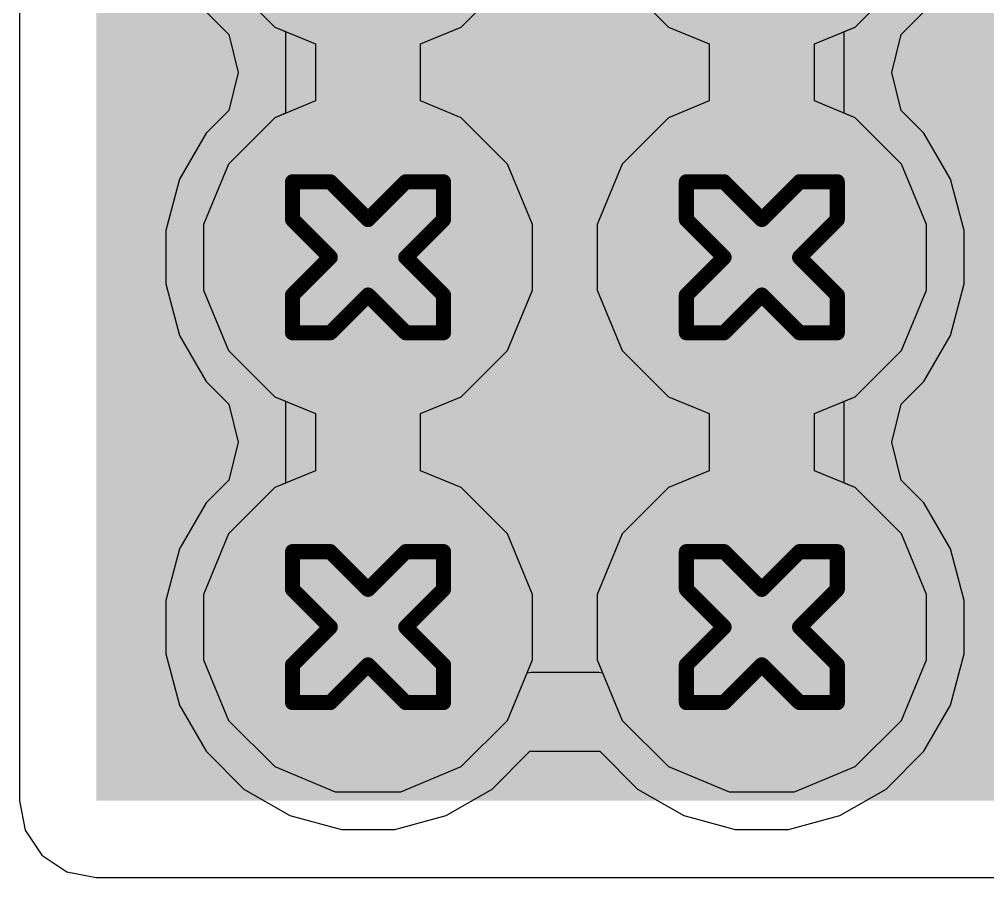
# Model space of a CAD drawing. Header units: inches. Extents: x 0 to 5379, y 0 to 5429.
# Drawn here: x 257.627 to 260.886, y 45.41 to 48.299 of the extents above; entities that cross this region are included whole.
import ezdxf

# ---------------------------------------------------------------- set-up
doc = ezdxf.new("R2010")
doc.units = ezdxf.units.IN
for name, color, linetype in [('Bottom Layer', 5, 'Continuous'), ('Bottom Solder', 6, 'Continuous'), ('Drill Drawing', 1, 'Continuous'), ('GND01', 16, 'Continuous'), ('GND02', 76, 'Continuous'), ('PWR', 156, 'Continuous'), ('SIG 01', 90, 'Continuous'), ('Top Layer', 1, 'Continuous'), ('Top Solder', 216, 'Continuous'), ('Via Holes', 16, 'Continuous')]:
    doc.layers.add(name, color=color, linetype=linetype)

msp = doc.modelspace()

# ---------------------------------------------------------------- hatches: boundary and pattern name
at = {"layer": 'Bottom Layer'}
h = msp.add_hatch(color=5, dxfattribs=at)
edge = h.paths.add_edge_path()
edge.add_arc((258.8006, 47.498), 0.3, 0, 360)
h = msp.add_hatch(color=5, dxfattribs=at)
edge = h.paths.add_edge_path()
edge.add_arc((260.126, 47.498), 0.3, 0, 360)
h = msp.add_hatch(color=5, dxfattribs=at)
edge = h.paths.add_edge_path()
edge.add_arc((258.8006, 46.2534), 0.3, 0, 360)
h = msp.add_hatch(color=5, dxfattribs=at)
edge = h.paths.add_edge_path()
edge.add_arc((260.126, 46.2534), 0.3, 0, 360)
at = {"layer": 'Bottom Solder'}
h = msp.add_hatch(color=6, dxfattribs=at)
edge = h.paths.add_edge_path()
edge.add_arc((258.8006, 47.498), 0.4016, 0, 360)
h = msp.add_hatch(color=6, dxfattribs=at)
edge = h.paths.add_edge_path()
edge.add_arc((260.126, 47.498), 0.4016, 0, 360)
h = msp.add_hatch(color=6, dxfattribs=at)
edge = h.paths.add_edge_path()
edge.add_arc((258.8006, 46.2534), 0.4016, 0, 360)
h = msp.add_hatch(color=6, dxfattribs=at)
edge = h.paths.add_edge_path()
edge.add_arc((260.126, 46.2534), 0.4016, 0, 360)
at = {"layer": 'GND01'}
h = msp.add_hatch(color=16, dxfattribs=at)
edge = h.paths.add_edge_path()
edge.add_arc((258.8006, 47.498), 0.3, 0, 360)
h = msp.add_hatch(color=16, dxfattribs=at)
edge = h.paths.add_edge_path()
edge.add_arc((260.126, 47.498), 0.3, 0, 360)
h = msp.add_hatch(color=16, dxfattribs=at)
edge = h.paths.add_edge_path()
edge.add_arc((258.8006, 46.2534), 0.3, 0, 360)
h = msp.add_hatch(color=16, dxfattribs=at)
edge = h.paths.add_edge_path()
edge.add_arc((260.126, 46.2534), 0.3, 0, 360)
at = {"layer": 'GND02'}
h = msp.add_hatch(color=76, dxfattribs=at)
edge = h.paths.add_edge_path()
edge.add_arc((258.8006, 47.498), 0.3, 0, 360)
h = msp.add_hatch(color=76, dxfattribs=at)
edge = h.paths.add_edge_path()
edge.add_arc((260.126, 47.498), 0.3, 0, 360)
h = msp.add_hatch(color=76, dxfattribs=at)
edge = h.paths.add_edge_path()
edge.add_arc((258.8006, 46.2534), 0.3, 0, 360)
h = msp.add_hatch(color=76, dxfattribs=at)
edge = h.paths.add_edge_path()
edge.add_arc((260.126, 46.2534), 0.3, 0, 360)
at = {"layer": 'PWR'}
h = msp.add_hatch(color=156, dxfattribs=at)
edge = h.paths.add_edge_path()
edge.add_arc((258.8006, 47.498), 0.3, 0, 360)
h = msp.add_hatch(color=156, dxfattribs=at)
edge = h.paths.add_edge_path()
edge.add_arc((260.126, 47.498), 0.3, 0, 360)
h = msp.add_hatch(color=156, dxfattribs=at)
edge = h.paths.add_edge_path()
edge.add_arc((258.8006, 46.2534), 0.3, 0, 360)
h = msp.add_hatch(color=156, dxfattribs=at)
edge = h.paths.add_edge_path()
edge.add_arc((260.126, 46.2534), 0.3, 0, 360)
at = {"layer": 'SIG 01'}
h = msp.add_hatch(color=90, dxfattribs=at)
edge = h.paths.add_edge_path()
edge.add_arc((258.8006, 47.498), 0.3, 0, 360)
h = msp.add_hatch(color=90, dxfattribs=at)
edge = h.paths.add_edge_path()
edge.add_arc((260.126, 47.498), 0.3, 0, 360)
h = msp.add_hatch(color=90, dxfattribs=at)
edge = h.paths.add_edge_path()
edge.add_arc((258.8006, 46.2534), 0.3, 0, 360)
h = msp.add_hatch(color=90, dxfattribs=at)
edge = h.paths.add_edge_path()
edge.add_arc((260.126, 46.2534), 0.3, 0, 360)
at = {"layer": 'Top Layer'}
msp.add_hatch(color=1, dxfattribs=at).paths.add_polyline_path([(257.8862, 45.6692), (261.099, 45.6692), (261.099, 53.1456), (257.8862, 53.1456)])
h = msp.add_hatch(color=1, dxfattribs=at)
edge = h.paths.add_edge_path()
edge.add_arc((258.8006, 47.498), 0.3, 0, 360)
h = msp.add_hatch(color=1, dxfattribs=at)
edge = h.paths.add_edge_path()
edge.add_arc((260.126, 47.498), 0.3, 0, 360)
h = msp.add_hatch(color=1, dxfattribs=at)
edge = h.paths.add_edge_path()
edge.add_arc((258.8006, 46.2534), 0.3, 0, 360)
h = msp.add_hatch(color=1, dxfattribs=at)
edge = h.paths.add_edge_path()
edge.add_arc((260.126, 46.2534), 0.3, 0, 360)
at = {"layer": 'Top Solder'}
h = msp.add_hatch(color=216, dxfattribs=at)
edge = h.paths.add_edge_path()
edge.add_arc((258.8006, 47.498), 0.4016, 0, 360)
h = msp.add_hatch(color=216, dxfattribs=at)
edge = h.paths.add_edge_path()
edge.add_arc((260.126, 47.498), 0.4016, 0, 360)
h = msp.add_hatch(color=216, dxfattribs=at)
edge = h.paths.add_edge_path()
edge.add_arc((258.8006, 46.2534), 0.4016, 0, 360)
h = msp.add_hatch(color=216, dxfattribs=at)
edge = h.paths.add_edge_path()
edge.add_arc((260.126, 46.2534), 0.4016, 0, 360)
at = {"layer": 'Via Holes'}
h = msp.add_hatch(color=7, dxfattribs=at)
edge = h.paths.add_edge_path()
edge.add_arc((258.8006, 47.498), 0.15, 0, 360)
h = msp.add_hatch(color=7, dxfattribs=at)
edge = h.paths.add_edge_path()
edge.add_arc((260.126, 47.498), 0.15, 0, 360)
h = msp.add_hatch(color=7, dxfattribs=at)
edge = h.paths.add_edge_path()
edge.add_arc((258.8006, 46.2534), 0.15, 0, 360)
h = msp.add_hatch(color=7, dxfattribs=at)
edge = h.paths.add_edge_path()
edge.add_arc((260.126, 46.2534), 0.15, 0, 360)

# ---------------------------------------------------------------- linework, layer by layer
at = {"layer": 'Bottom Layer'}
for p, q in [((258.3309, 48.4288), (258.4868, 48.2729)), ((259.1144, 48.2729), (259.2703, 48.4288)), ((259.6563, 48.4288), (259.8122, 48.2729)), ((260.4398, 48.2729), (260.5957, 48.4288)), ((258.4868, 48.2729), (258.6236, 48.2163)), ((258.9776, 48.2163), (259.1144, 48.2729)), ((259.8122, 48.2729), (259.949, 48.2163)), ((260.303, 48.2163), (260.4398, 48.2729)), ((258.6236, 48.2163), (258.6236, 48.0243)), ((258.9776, 48.0243), (258.9776, 48.2163)), ((259.949, 48.2163), (259.949, 48.0243)), ((260.303, 48.0243), (260.303, 48.2163)), ((258.6236, 48.0243), (258.4868, 47.9677)), ((259.1144, 47.9677), (258.9776, 48.0243)), ((259.949, 48.0243), (259.8122, 47.9677)), ((260.4398, 47.9677), (260.303, 48.0243)), ((258.4868, 47.9677), (258.3309, 47.8118)), ((259.2703, 47.8118), (259.1144, 47.9677)), ((259.8122, 47.9677), (259.6563, 47.8118)), ((260.5957, 47.8118), (260.4398, 47.9677)), ((258.3309, 47.8118), (258.2466, 47.6082)), ((259.3546, 47.6082), (259.2703, 47.8118)), ((259.6563, 47.8118), (259.572, 47.6082)), ((260.68, 47.6082), (260.5957, 47.8118)), ((258.2466, 47.6082), (258.2466, 47.3878)), ((259.3546, 47.3878), (259.3546, 47.6082)), ((259.572, 47.6082), (259.572, 47.3878)), ((260.68, 47.3878), (260.68, 47.6082)), ((258.2466, 47.3878), (258.3309, 47.1842)), ((259.2703, 47.1842), (259.3546, 47.3878)), ((259.572, 47.3878), (259.6563, 47.1842)), ((260.5957, 47.1842), (260.68, 47.3878)), ((258.3309, 47.1842), (258.4868, 47.0283)), ((259.1144, 47.0283), (259.2703, 47.1842)), ((259.6563, 47.1842), (259.8122, 47.0283)), ((260.4398, 47.0283), (260.5957, 47.1842)), ((258.4868, 47.0283), (258.6236, 46.9717)), ((258.9776, 46.9717), (259.1144, 47.0283)), ((259.8122, 47.0283), (259.949, 46.9717)), ((260.303, 46.9717), (260.4398, 47.0283)), ((258.6236, 46.9717), (258.6236, 46.7797)), ((258.9776, 46.7797), (258.9776, 46.9717)), ((259.949, 46.9717), (259.949, 46.7797)), ((260.303, 46.7797), (260.303, 46.9717)), ((258.6236, 46.7797), (258.4868, 46.7231)), ((259.1144, 46.7231), (258.9776, 46.7797)), ((259.949, 46.7797), (259.8122, 46.7231)), ((260.4398, 46.7231), (260.303, 46.7797)), ((258.4868, 46.7231), (258.3309, 46.5672)), ((259.2703, 46.5672), (259.1144, 46.7231)), ((259.8122, 46.7231), (259.6563, 46.5672)), ((260.5957, 46.5672), (260.4398, 46.7231)), ((258.3309, 46.5672), (258.2466, 46.3636)), ((259.3546, 46.3636), (259.2703, 46.5672)), ((259.6563, 46.5672), (259.572, 46.3636)), ((260.68, 46.3636), (260.5957, 46.5672)), ((258.2466, 46.3636), (258.2466, 46.1432)), ((259.3546, 46.1432), (259.3546, 46.3636)), ((259.572, 46.3636), (259.572, 46.1432)), ((260.68, 46.1432), (260.68, 46.3636)), ((258.2466, 46.1432), (258.3309, 45.9396)), ((259.2703, 45.9396), (259.3546, 46.1432)), ((259.572, 46.1432), (259.6563, 45.9396)), ((260.5957, 45.9396), (260.68, 46.1432)), ((258.3309, 45.9396), (258.4868, 45.7837)), ((259.1144, 45.7837), (259.2703, 45.9396)), ((259.6563, 45.9396), (259.8122, 45.7837)), ((260.4398, 45.7837), (260.5957, 45.9396)), ((258.4868, 45.7837), (258.6904, 45.6994)), ((258.9108, 45.6994), (259.1144, 45.7837)), ((259.8122, 45.7837), (260.0158, 45.6994)), ((260.2362, 45.6994), (260.4398, 45.7837)), ((258.6904, 45.6994), (258.9108, 45.6994)), ((260.0158, 45.6994), (260.2362, 45.6994))]:
    msp.add_line(p, q, dxfattribs=at)
at = {"layer": 'Drill Drawing'}
for points in [[(258.5466, 47.625, 0.0508, 0.0508, 0), (258.5466, 47.752, 0.0508, 0.0508, 0)], [(258.5466, 47.752, 0.0508, 0.0508, 0), (258.6736, 47.752, 0.0508, 0.0508, 0)], [(258.6736, 47.752, 0.0508, 0.0508, 0), (258.8006, 47.625, 0.0508, 0.0508, 0)], [(258.8006, 47.625, 0.0508, 0.0508, 0), (258.9276, 47.752, 0.0508, 0.0508, 0)], [(258.9276, 47.752, 0.0508, 0.0508, 0), (259.0546, 47.752, 0.0508, 0.0508, 0)], [(259.0546, 47.625, 0.0508, 0.0508, 0), (259.0546, 47.752, 0.0508, 0.0508, 0)], [(259.872, 47.625, 0.0508, 0.0508, 0), (259.872, 47.752, 0.0508, 0.0508, 0)], [(259.872, 47.752, 0.0508, 0.0508, 0), (259.999, 47.752, 0.0508, 0.0508, 0)], [(259.999, 47.752, 0.0508, 0.0508, 0), (260.126, 47.625, 0.0508, 0.0508, 0)], [(260.126, 47.625, 0.0508, 0.0508, 0), (260.253, 47.752, 0.0508, 0.0508, 0)], [(260.253, 47.752, 0.0508, 0.0508, 0), (260.38, 47.752, 0.0508, 0.0508, 0)], [(260.38, 47.625, 0.0508, 0.0508, 0), (260.38, 47.752, 0.0508, 0.0508, 0)], [(258.5466, 47.625, 0.0508, 0.0508, 0), (258.6736, 47.498, 0.0508, 0.0508, 0)], [(258.9276, 47.498, 0.0508, 0.0508, 0), (259.0546, 47.625, 0.0508, 0.0508, 0)], [(259.872, 47.625, 0.0508, 0.0508, 0), (259.999, 47.498, 0.0508, 0.0508, 0)], [(260.253, 47.498, 0.0508, 0.0508, 0), (260.38, 47.625, 0.0508, 0.0508, 0)], [(258.5466, 47.371, 0.0508, 0.0508, 0), (258.6736, 47.498, 0.0508, 0.0508, 0)], [(258.9276, 47.498, 0.0508, 0.0508, 0), (259.0546, 47.371, 0.0508, 0.0508, 0)], [(259.872, 47.371, 0.0508, 0.0508, 0), (259.999, 47.498, 0.0508, 0.0508, 0)], [(260.253, 47.498, 0.0508, 0.0508, 0), (260.38, 47.371, 0.0508, 0.0508, 0)], [(258.5466, 47.244, 0.0508, 0.0508, 0), (258.5466, 47.371, 0.0508, 0.0508, 0)], [(258.6736, 47.244, 0.0508, 0.0508, 0), (258.8006, 47.371, 0.0508, 0.0508, 0)], [(258.8006, 47.371, 0.0508, 0.0508, 0), (258.9276, 47.244, 0.0508, 0.0508, 0)], [(259.0546, 47.244, 0.0508, 0.0508, 0), (259.0546, 47.371, 0.0508, 0.0508, 0)], [(259.872, 47.244, 0.0508, 0.0508, 0), (259.872, 47.371, 0.0508, 0.0508, 0)], [(259.999, 47.244, 0.0508, 0.0508, 0), (260.126, 47.371, 0.0508, 0.0508, 0)], [(260.126, 47.371, 0.0508, 0.0508, 0), (260.253, 47.244, 0.0508, 0.0508, 0)], [(260.38, 47.244, 0.0508, 0.0508, 0), (260.38, 47.371, 0.0508, 0.0508, 0)], [(258.5466, 47.244, 0.0508, 0.0508, 0), (258.6736, 47.244, 0.0508, 0.0508, 0)], [(258.9276, 47.244, 0.0508, 0.0508, 0), (259.0546, 47.244, 0.0508, 0.0508, 0)], [(259.872, 47.244, 0.0508, 0.0508, 0), (259.999, 47.244, 0.0508, 0.0508, 0)], [(260.253, 47.244, 0.0508, 0.0508, 0), (260.38, 47.244, 0.0508, 0.0508, 0)], [(258.5466, 46.3804, 0.0508, 0.0508, 0), (258.5466, 46.5074, 0.0508, 0.0508, 0)], [(258.5466, 46.5074, 0.0508, 0.0508, 0), (258.6736, 46.5074, 0.0508, 0.0508, 0)], [(258.6736, 46.5074, 0.0508, 0.0508, 0), (258.8006, 46.3804, 0.0508, 0.0508, 0)], [(258.8006, 46.3804, 0.0508, 0.0508, 0), (258.9276, 46.5074, 0.0508, 0.0508, 0)], [(258.9276, 46.5074, 0.0508, 0.0508, 0), (259.0546, 46.5074, 0.0508, 0.0508, 0)], [(259.0546, 46.3804, 0.0508, 0.0508, 0), (259.0546, 46.5074, 0.0508, 0.0508, 0)], [(259.872, 46.3804, 0.0508, 0.0508, 0), (259.872, 46.5074, 0.0508, 0.0508, 0)], [(259.872, 46.5074, 0.0508, 0.0508, 0), (259.999, 46.5074, 0.0508, 0.0508, 0)], [(259.999, 46.5074, 0.0508, 0.0508, 0), (260.126, 46.3804, 0.0508, 0.0508, 0)], [(260.126, 46.3804, 0.0508, 0.0508, 0), (260.253, 46.5074, 0.0508, 0.0508, 0)], [(260.253, 46.5074, 0.0508, 0.0508, 0), (260.38, 46.5074, 0.0508, 0.0508, 0)], [(260.38, 46.3804, 0.0508, 0.0508, 0), (260.38, 46.5074, 0.0508, 0.0508, 0)], [(258.5466, 46.3804, 0.0508, 0.0508, 0), (258.6736, 46.2534, 0.0508, 0.0508, 0)], [(258.9276, 46.2534, 0.0508, 0.0508, 0), (259.0546, 46.3804, 0.0508, 0.0508, 0)], [(259.872, 46.3804, 0.0508, 0.0508, 0), (259.999, 46.2534, 0.0508, 0.0508, 0)], [(260.253, 46.2534, 0.0508, 0.0508, 0), (260.38, 46.3804, 0.0508, 0.0508, 0)], [(258.5466, 46.1264, 0.0508, 0.0508, 0), (258.6736, 46.2534, 0.0508, 0.0508, 0)], [(258.9276, 46.2534, 0.0508, 0.0508, 0), (259.0546, 46.1264, 0.0508, 0.0508, 0)], [(259.872, 46.1264, 0.0508, 0.0508, 0), (259.999, 46.2534, 0.0508, 0.0508, 0)], [(260.253, 46.2534, 0.0508, 0.0508, 0), (260.38, 46.1264, 0.0508, 0.0508, 0)], [(258.5466, 45.9994, 0.0508, 0.0508, 0), (258.5466, 46.1264, 0.0508, 0.0508, 0)], [(258.6736, 45.9994, 0.0508, 0.0508, 0), (258.8006, 46.1264, 0.0508, 0.0508, 0)], [(258.8006, 46.1264, 0.0508, 0.0508, 0), (258.9276, 45.9994, 0.0508, 0.0508, 0)], [(259.0546, 45.9994, 0.0508, 0.0508, 0), (259.0546, 46.1264, 0.0508, 0.0508, 0)], [(259.872, 45.9994, 0.0508, 0.0508, 0), (259.872, 46.1264, 0.0508, 0.0508, 0)], [(259.999, 45.9994, 0.0508, 0.0508, 0), (260.126, 46.1264, 0.0508, 0.0508, 0)], [(260.126, 46.1264, 0.0508, 0.0508, 0), (260.253, 45.9994, 0.0508, 0.0508, 0)], [(260.38, 45.9994, 0.0508, 0.0508, 0), (260.38, 46.1264, 0.0508, 0.0508, 0)], [(258.5466, 45.9994, 0.0508, 0.0508, 0), (258.6736, 45.9994, 0.0508, 0.0508, 0)], [(258.9276, 45.9994, 0.0508, 0.0508, 0), (259.0546, 45.9994, 0.0508, 0.0508, 0)], [(259.872, 45.9994, 0.0508, 0.0508, 0), (259.999, 45.9994, 0.0508, 0.0508, 0)], [(260.253, 45.9994, 0.0508, 0.0508, 0), (260.38, 45.9994, 0.0508, 0.0508, 0)]]:
    msp.add_lwpolyline(points, format="xyseb", dxfattribs=at)
for points in [[(258.5339, 47.752, 0.0254, 0.0254, 1), (258.5593, 47.752, 0.0254, 0.0254, 1)], [(258.5339, 47.752, 0.0254, 0.0254, 1), (258.5593, 47.752, 0.0254, 0.0254, 1)], [(258.6609, 47.752, 0.0254, 0.0254, 1), (258.6863, 47.752, 0.0254, 0.0254, 1)], [(258.6609, 47.752, 0.0254, 0.0254, 1), (258.6863, 47.752, 0.0254, 0.0254, 1)], [(258.9149, 47.752, 0.0254, 0.0254, 1), (258.9403, 47.752, 0.0254, 0.0254, 1)], [(258.9149, 47.752, 0.0254, 0.0254, 1), (258.9403, 47.752, 0.0254, 0.0254, 1)], [(259.0419, 47.752, 0.0254, 0.0254, 1), (259.0673, 47.752, 0.0254, 0.0254, 1)], [(259.0419, 47.752, 0.0254, 0.0254, 1), (259.0673, 47.752, 0.0254, 0.0254, 1)], [(259.8593, 47.752, 0.0254, 0.0254, 1), (259.8847, 47.752, 0.0254, 0.0254, 1)], [(259.8593, 47.752, 0.0254, 0.0254, 1), (259.8847, 47.752, 0.0254, 0.0254, 1)], [(259.9863, 47.752, 0.0254, 0.0254, 1), (260.0117, 47.752, 0.0254, 0.0254, 1)], [(259.9863, 47.752, 0.0254, 0.0254, 1), (260.0117, 47.752, 0.0254, 0.0254, 1)], [(260.2403, 47.752, 0.0254, 0.0254, 1), (260.2657, 47.752, 0.0254, 0.0254, 1)], [(260.2403, 47.752, 0.0254, 0.0254, 1), (260.2657, 47.752, 0.0254, 0.0254, 1)], [(260.3673, 47.752, 0.0254, 0.0254, 1), (260.3927, 47.752, 0.0254, 0.0254, 1)], [(260.3673, 47.752, 0.0254, 0.0254, 1), (260.3927, 47.752, 0.0254, 0.0254, 1)], [(258.5339, 47.625, 0.0254, 0.0254, 1), (258.5593, 47.625, 0.0254, 0.0254, 1)], [(258.5339, 47.625, 0.0254, 0.0254, 1), (258.5593, 47.625, 0.0254, 0.0254, 1)], [(258.7879, 47.625, 0.0254, 0.0254, 1), (258.8133, 47.625, 0.0254, 0.0254, 1)], [(258.7879, 47.625, 0.0254, 0.0254, 1), (258.8133, 47.625, 0.0254, 0.0254, 1)], [(259.0419, 47.625, 0.0254, 0.0254, 1), (259.0673, 47.625, 0.0254, 0.0254, 1)], [(259.0419, 47.625, 0.0254, 0.0254, 1), (259.0673, 47.625, 0.0254, 0.0254, 1)], [(259.8593, 47.625, 0.0254, 0.0254, 1), (259.8847, 47.625, 0.0254, 0.0254, 1)], [(259.8593, 47.625, 0.0254, 0.0254, 1), (259.8847, 47.625, 0.0254, 0.0254, 1)], [(260.1133, 47.625, 0.0254, 0.0254, 1), (260.1387, 47.625, 0.0254, 0.0254, 1)], [(260.1133, 47.625, 0.0254, 0.0254, 1), (260.1387, 47.625, 0.0254, 0.0254, 1)], [(260.3673, 47.625, 0.0254, 0.0254, 1), (260.3927, 47.625, 0.0254, 0.0254, 1)], [(260.3673, 47.625, 0.0254, 0.0254, 1), (260.3927, 47.625, 0.0254, 0.0254, 1)], [(258.6609, 47.498, 0.0254, 0.0254, 1), (258.6863, 47.498, 0.0254, 0.0254, 1)], [(258.6609, 47.498, 0.0254, 0.0254, 1), (258.6863, 47.498, 0.0254, 0.0254, 1)], [(258.9149, 47.498, 0.0254, 0.0254, 1), (258.9403, 47.498, 0.0254, 0.0254, 1)], [(258.9149, 47.498, 0.0254, 0.0254, 1), (258.9403, 47.498, 0.0254, 0.0254, 1)], [(259.9863, 47.498, 0.0254, 0.0254, 1), (260.0117, 47.498, 0.0254, 0.0254, 1)], [(259.9863, 47.498, 0.0254, 0.0254, 1), (260.0117, 47.498, 0.0254, 0.0254, 1)], [(260.2403, 47.498, 0.0254, 0.0254, 1), (260.2657, 47.498, 0.0254, 0.0254, 1)], [(260.2403, 47.498, 0.0254, 0.0254, 1), (260.2657, 47.498, 0.0254, 0.0254, 1)], [(258.5339, 47.371, 0.0254, 0.0254, 1), (258.5593, 47.371, 0.0254, 0.0254, 1)], [(258.5339, 47.371, 0.0254, 0.0254, 1), (258.5593, 47.371, 0.0254, 0.0254, 1)], [(258.7879, 47.371, 0.0254, 0.0254, 1), (258.8133, 47.371, 0.0254, 0.0254, 1)], [(258.7879, 47.371, 0.0254, 0.0254, 1), (258.8133, 47.371, 0.0254, 0.0254, 1)], [(259.0419, 47.371, 0.0254, 0.0254, 1), (259.0673, 47.371, 0.0254, 0.0254, 1)], [(259.0419, 47.371, 0.0254, 0.0254, 1), (259.0673, 47.371, 0.0254, 0.0254, 1)], [(259.8593, 47.371, 0.0254, 0.0254, 1), (259.8847, 47.371, 0.0254, 0.0254, 1)], [(259.8593, 47.371, 0.0254, 0.0254, 1), (259.8847, 47.371, 0.0254, 0.0254, 1)], [(260.1133, 47.371, 0.0254, 0.0254, 1), (260.1387, 47.371, 0.0254, 0.0254, 1)], [(260.1133, 47.371, 0.0254, 0.0254, 1), (260.1387, 47.371, 0.0254, 0.0254, 1)], [(260.3673, 47.371, 0.0254, 0.0254, 1), (260.3927, 47.371, 0.0254, 0.0254, 1)], [(260.3673, 47.371, 0.0254, 0.0254, 1), (260.3927, 47.371, 0.0254, 0.0254, 1)], [(258.5339, 47.244, 0.0254, 0.0254, 1), (258.5593, 47.244, 0.0254, 0.0254, 1)], [(258.5339, 47.244, 0.0254, 0.0254, 1), (258.5593, 47.244, 0.0254, 0.0254, 1)], [(258.6609, 47.244, 0.0254, 0.0254, 1), (258.6863, 47.244, 0.0254, 0.0254, 1)], [(258.6609, 47.244, 0.0254, 0.0254, 1), (258.6863, 47.244, 0.0254, 0.0254, 1)], [(258.9149, 47.244, 0.0254, 0.0254, 1), (258.9403, 47.244, 0.0254, 0.0254, 1)], [(258.9149, 47.244, 0.0254, 0.0254, 1), (258.9403, 47.244, 0.0254, 0.0254, 1)], [(259.0419, 47.244, 0.0254, 0.0254, 1), (259.0673, 47.244, 0.0254, 0.0254, 1)], [(259.0419, 47.244, 0.0254, 0.0254, 1), (259.0673, 47.244, 0.0254, 0.0254, 1)], [(259.8593, 47.244, 0.0254, 0.0254, 1), (259.8847, 47.244, 0.0254, 0.0254, 1)], [(259.8593, 47.244, 0.0254, 0.0254, 1), (259.8847, 47.244, 0.0254, 0.0254, 1)], [(259.9863, 47.244, 0.0254, 0.0254, 1), (260.0117, 47.244, 0.0254, 0.0254, 1)], [(259.9863, 47.244, 0.0254, 0.0254, 1), (260.0117, 47.244, 0.0254, 0.0254, 1)], [(260.2403, 47.244, 0.0254, 0.0254, 1), (260.2657, 47.244, 0.0254, 0.0254, 1)], [(260.2403, 47.244, 0.0254, 0.0254, 1), (260.2657, 47.244, 0.0254, 0.0254, 1)], [(260.3673, 47.244, 0.0254, 0.0254, 1), (260.3927, 47.244, 0.0254, 0.0254, 1)], [(260.3673, 47.244, 0.0254, 0.0254, 1), (260.3927, 47.244, 0.0254, 0.0254, 1)], [(258.5339, 46.5074, 0.0254, 0.0254, 1), (258.5593, 46.5074, 0.0254, 0.0254, 1)], [(258.5339, 46.5074, 0.0254, 0.0254, 1), (258.5593, 46.5074, 0.0254, 0.0254, 1)], [(258.6609, 46.5074, 0.0254, 0.0254, 1), (258.6863, 46.5074, 0.0254, 0.0254, 1)], [(258.6609, 46.5074, 0.0254, 0.0254, 1), (258.6863, 46.5074, 0.0254, 0.0254, 1)], [(258.9149, 46.5074, 0.0254, 0.0254, 1), (258.9403, 46.5074, 0.0254, 0.0254, 1)], [(258.9149, 46.5074, 0.0254, 0.0254, 1), (258.9403, 46.5074, 0.0254, 0.0254, 1)], [(259.0419, 46.5074, 0.0254, 0.0254, 1), (259.0673, 46.5074, 0.0254, 0.0254, 1)], [(259.0419, 46.5074, 0.0254, 0.0254, 1), (259.0673, 46.5074, 0.0254, 0.0254, 1)], [(259.8593, 46.5074, 0.0254, 0.0254, 1), (259.8847, 46.5074, 0.0254, 0.0254, 1)], [(259.8593, 46.5074, 0.0254, 0.0254, 1), (259.8847, 46.5074, 0.0254, 0.0254, 1)], [(259.9863, 46.5074, 0.0254, 0.0254, 1), (260.0117, 46.5074, 0.0254, 0.0254, 1)], [(259.9863, 46.5074, 0.0254, 0.0254, 1), (260.0117, 46.5074, 0.0254, 0.0254, 1)], [(260.2403, 46.5074, 0.0254, 0.0254, 1), (260.2657, 46.5074, 0.0254, 0.0254, 1)], [(260.2403, 46.5074, 0.0254, 0.0254, 1), (260.2657, 46.5074, 0.0254, 0.0254, 1)], [(260.3673, 46.5074, 0.0254, 0.0254, 1), (260.3927, 46.5074, 0.0254, 0.0254, 1)], [(260.3673, 46.5074, 0.0254, 0.0254, 1), (260.3927, 46.5074, 0.0254, 0.0254, 1)], [(258.5339, 46.3804, 0.0254, 0.0254, 1), (258.5593, 46.3804, 0.0254, 0.0254, 1)], [(258.5339, 46.3804, 0.0254, 0.0254, 1), (258.5593, 46.3804, 0.0254, 0.0254, 1)], [(258.7879, 46.3804, 0.0254, 0.0254, 1), (258.8133, 46.3804, 0.0254, 0.0254, 1)], [(258.7879, 46.3804, 0.0254, 0.0254, 1), (258.8133, 46.3804, 0.0254, 0.0254, 1)], [(259.0419, 46.3804, 0.0254, 0.0254, 1), (259.0673, 46.3804, 0.0254, 0.0254, 1)], [(259.0419, 46.3804, 0.0254, 0.0254, 1), (259.0673, 46.3804, 0.0254, 0.0254, 1)], [(259.8593, 46.3804, 0.0254, 0.0254, 1), (259.8847, 46.3804, 0.0254, 0.0254, 1)], [(259.8593, 46.3804, 0.0254, 0.0254, 1), (259.8847, 46.3804, 0.0254, 0.0254, 1)], [(260.1133, 46.3804, 0.0254, 0.0254, 1), (260.1387, 46.3804, 0.0254, 0.0254, 1)], [(260.1133, 46.3804, 0.0254, 0.0254, 1), (260.1387, 46.3804, 0.0254, 0.0254, 1)], [(260.3673, 46.3804, 0.0254, 0.0254, 1), (260.3927, 46.3804, 0.0254, 0.0254, 1)], [(260.3673, 46.3804, 0.0254, 0.0254, 1), (260.3927, 46.3804, 0.0254, 0.0254, 1)], [(258.6609, 46.2534, 0.0254, 0.0254, 1), (258.6863, 46.2534, 0.0254, 0.0254, 1)], [(258.6609, 46.2534, 0.0254, 0.0254, 1), (258.6863, 46.2534, 0.0254, 0.0254, 1)], [(258.9149, 46.2534, 0.0254, 0.0254, 1), (258.9403, 46.2534, 0.0254, 0.0254, 1)], [(258.9149, 46.2534, 0.0254, 0.0254, 1), (258.9403, 46.2534, 0.0254, 0.0254, 1)], [(259.9863, 46.2534, 0.0254, 0.0254, 1), (260.0117, 46.2534, 0.0254, 0.0254, 1)], [(259.9863, 46.2534, 0.0254, 0.0254, 1), (260.0117, 46.2534, 0.0254, 0.0254, 1)], [(260.2403, 46.2534, 0.0254, 0.0254, 1), (260.2657, 46.2534, 0.0254, 0.0254, 1)], [(260.2403, 46.2534, 0.0254, 0.0254, 1), (260.2657, 46.2534, 0.0254, 0.0254, 1)], [(258.5339, 46.1264, 0.0254, 0.0254, 1), (258.5593, 46.1264, 0.0254, 0.0254, 1)], [(258.5339, 46.1264, 0.0254, 0.0254, 1), (258.5593, 46.1264, 0.0254, 0.0254, 1)], [(258.7879, 46.1264, 0.0254, 0.0254, 1), (258.8133, 46.1264, 0.0254, 0.0254, 1)], [(258.7879, 46.1264, 0.0254, 0.0254, 1), (258.8133, 46.1264, 0.0254, 0.0254, 1)], [(259.0419, 46.1264, 0.0254, 0.0254, 1), (259.0673, 46.1264, 0.0254, 0.0254, 1)], [(259.0419, 46.1264, 0.0254, 0.0254, 1), (259.0673, 46.1264, 0.0254, 0.0254, 1)], [(259.8593, 46.1264, 0.0254, 0.0254, 1), (259.8847, 46.1264, 0.0254, 0.0254, 1)], [(259.8593, 46.1264, 0.0254, 0.0254, 1), (259.8847, 46.1264, 0.0254, 0.0254, 1)], [(260.1133, 46.1264, 0.0254, 0.0254, 1), (260.1387, 46.1264, 0.0254, 0.0254, 1)], [(260.1133, 46.1264, 0.0254, 0.0254, 1), (260.1387, 46.1264, 0.0254, 0.0254, 1)], [(260.3673, 46.1264, 0.0254, 0.0254, 1), (260.3927, 46.1264, 0.0254, 0.0254, 1)], [(260.3673, 46.1264, 0.0254, 0.0254, 1), (260.3927, 46.1264, 0.0254, 0.0254, 1)], [(258.5339, 45.9994, 0.0254, 0.0254, 1), (258.5593, 45.9994, 0.0254, 0.0254, 1)], [(258.5339, 45.9994, 0.0254, 0.0254, 1), (258.5593, 45.9994, 0.0254, 0.0254, 1)], [(258.6609, 45.9994, 0.0254, 0.0254, 1), (258.6863, 45.9994, 0.0254, 0.0254, 1)], [(258.6609, 45.9994, 0.0254, 0.0254, 1), (258.6863, 45.9994, 0.0254, 0.0254, 1)], [(258.9149, 45.9994, 0.0254, 0.0254, 1), (258.9403, 45.9994, 0.0254, 0.0254, 1)], [(258.9149, 45.9994, 0.0254, 0.0254, 1), (258.9403, 45.9994, 0.0254, 0.0254, 1)], [(259.0419, 45.9994, 0.0254, 0.0254, 1), (259.0673, 45.9994, 0.0254, 0.0254, 1)], [(259.0419, 45.9994, 0.0254, 0.0254, 1), (259.0673, 45.9994, 0.0254, 0.0254, 1)], [(259.8593, 45.9994, 0.0254, 0.0254, 1), (259.8847, 45.9994, 0.0254, 0.0254, 1)], [(259.8593, 45.9994, 0.0254, 0.0254, 1), (259.8847, 45.9994, 0.0254, 0.0254, 1)], [(259.9863, 45.9994, 0.0254, 0.0254, 1), (260.0117, 45.9994, 0.0254, 0.0254, 1)], [(259.9863, 45.9994, 0.0254, 0.0254, 1), (260.0117, 45.9994, 0.0254, 0.0254, 1)], [(260.2403, 45.9994, 0.0254, 0.0254, 1), (260.2657, 45.9994, 0.0254, 0.0254, 1)], [(260.2403, 45.9994, 0.0254, 0.0254, 1), (260.2657, 45.9994, 0.0254, 0.0254, 1)], [(260.3673, 45.9994, 0.0254, 0.0254, 1), (260.3927, 45.9994, 0.0254, 0.0254, 1)], [(260.3673, 45.9994, 0.0254, 0.0254, 1), (260.3927, 45.9994, 0.0254, 0.0254, 1)]]:
    msp.add_lwpolyline(points, format="xyseb", close=True, dxfattribs=at)
at = {"layer": 'GND01'}
for p, q in [((258.3309, 48.4288), (258.4868, 48.2729)), ((260.4398, 48.2729), (260.5957, 48.4288)), ((258.4868, 48.2729), (258.5234, 48.2578)), ((260.4032, 48.2578), (260.4398, 48.2729)), ((258.5234, 48.2578), (258.5234, 47.9828)), ((260.4032, 47.9828), (260.4032, 48.2578)), ((258.5234, 47.9828), (258.4868, 47.9677)), ((260.4398, 47.9677), (260.4032, 47.9828)), ((258.4868, 47.9677), (258.3309, 47.8118)), ((260.5957, 47.8118), (260.4398, 47.9677)), ((258.3309, 47.8118), (258.2466, 47.6082)), ((260.68, 47.6082), (260.5957, 47.8118)), ((258.2466, 47.6082), (258.2466, 47.3878)), ((260.68, 47.3878), (260.68, 47.6082)), ((258.2466, 47.3878), (258.3309, 47.1842)), ((260.5957, 47.1842), (260.68, 47.3878)), ((258.3309, 47.1842), (258.4868, 47.0283)), ((260.4398, 47.0283), (260.5957, 47.1842)), ((258.4868, 47.0283), (258.5234, 47.0132)), ((260.4032, 47.0132), (260.4398, 47.0283)), ((258.5234, 47.0132), (258.5234, 46.7382)), ((260.4032, 46.7382), (260.4032, 47.0132)), ((258.5234, 46.7382), (258.4868, 46.7231)), ((260.4398, 46.7231), (260.4032, 46.7382)), ((258.4868, 46.7231), (258.3309, 46.5672)), ((260.5957, 46.5672), (260.4398, 46.7231)), ((258.3309, 46.5672), (258.2466, 46.3636)), ((260.68, 46.3636), (260.5957, 46.5672)), ((258.2466, 46.3636), (258.2466, 46.1432)), ((260.68, 46.1432), (260.68, 46.3636)), ((258.2466, 46.1432), (258.3309, 45.9396)), ((260.5957, 45.9396), (260.68, 46.1432)), ((259.2703, 45.9396), (259.3363, 46.099)), ((259.3363, 46.099), (259.3496, 46.1015)), ((259.3496, 46.1015), (259.577, 46.1015)), ((259.577, 46.1015), (259.5903, 46.099)), ((259.5903, 46.099), (259.6563, 45.9396)), ((258.3309, 45.9396), (258.4868, 45.7837)), ((259.1144, 45.7837), (259.2703, 45.9396)), ((259.6563, 45.9396), (259.8122, 45.7837)), ((260.4398, 45.7837), (260.5957, 45.9396)), ((258.4868, 45.7837), (258.6904, 45.6994)), ((258.9108, 45.6994), (259.1144, 45.7837)), ((259.8122, 45.7837), (260.0158, 45.6994)), ((260.2362, 45.6994), (260.4398, 45.7837)), ((258.6904, 45.6994), (258.9108, 45.6994)), ((260.0158, 45.6994), (260.2362, 45.6994))]:
    msp.add_line(p, q, dxfattribs=at)
at = {"layer": 'GND02'}
for p, q in [((258.3309, 48.4288), (258.4868, 48.2729)), ((260.4398, 48.2729), (260.5957, 48.4288)), ((258.4868, 48.2729), (258.5234, 48.2578)), ((260.4032, 48.2578), (260.4398, 48.2729)), ((258.5234, 48.2578), (258.5234, 47.9828)), ((260.4032, 47.9828), (260.4032, 48.2578)), ((258.5234, 47.9828), (258.4868, 47.9677)), ((260.4398, 47.9677), (260.4032, 47.9828)), ((258.4868, 47.9677), (258.3309, 47.8118)), ((260.5957, 47.8118), (260.4398, 47.9677)), ((258.3309, 47.8118), (258.2466, 47.6082)), ((260.68, 47.6082), (260.5957, 47.8118)), ((258.2466, 47.6082), (258.2466, 47.3878)), ((260.68, 47.3878), (260.68, 47.6082)), ((258.2466, 47.3878), (258.3309, 47.1842)), ((260.5957, 47.1842), (260.68, 47.3878)), ((258.3309, 47.1842), (258.4868, 47.0283)), ((260.4398, 47.0283), (260.5957, 47.1842)), ((258.4868, 47.0283), (258.5234, 47.0132)), ((260.4032, 47.0132), (260.4398, 47.0283)), ((258.5234, 47.0132), (258.5234, 46.7382)), ((260.4032, 46.7382), (260.4032, 47.0132)), ((258.5234, 46.7382), (258.4868, 46.7231)), ((260.4398, 46.7231), (260.4032, 46.7382)), ((258.4868, 46.7231), (258.3309, 46.5672)), ((260.5957, 46.5672), (260.4398, 46.7231)), ((258.3309, 46.5672), (258.2466, 46.3636)), ((260.68, 46.3636), (260.5957, 46.5672)), ((258.2466, 46.3636), (258.2466, 46.1432)), ((260.68, 46.1432), (260.68, 46.3636)), ((258.2466, 46.1432), (258.3309, 45.9396)), ((260.5957, 45.9396), (260.68, 46.1432)), ((259.2703, 45.9396), (259.3363, 46.099)), ((259.3363, 46.099), (259.3496, 46.1015)), ((259.3496, 46.1015), (259.577, 46.1015)), ((259.577, 46.1015), (259.5903, 46.099)), ((259.5903, 46.099), (259.6563, 45.9396)), ((258.3309, 45.9396), (258.4868, 45.7837)), ((259.1144, 45.7837), (259.2703, 45.9396)), ((259.6563, 45.9396), (259.8122, 45.7837)), ((260.4398, 45.7837), (260.5957, 45.9396)), ((258.4868, 45.7837), (258.6904, 45.6994)), ((258.9108, 45.6994), (259.1144, 45.7837)), ((259.8122, 45.7837), (260.0158, 45.6994)), ((260.2362, 45.6994), (260.4398, 45.7837)), ((258.6904, 45.6994), (258.9108, 45.6994)), ((260.0158, 45.6994), (260.2362, 45.6994))]:
    msp.add_line(p, q, dxfattribs=at)
at = {"layer": 'SIG 01'}
for p, q in [((258.2557, 48.3245), (258.3318, 48.2483)), ((260.5948, 48.2483), (260.6709, 48.3245)), ((258.3318, 48.2483), (258.3634, 48.1203)), ((260.5632, 48.1203), (260.5948, 48.2483)), ((258.3634, 48.1203), (258.3318, 47.9923)), ((260.5948, 47.9923), (260.5632, 48.1203)), ((258.3318, 47.9923), (258.2557, 47.9161)), ((260.6709, 47.9161), (260.5948, 47.9923)), ((258.2557, 47.9161), (258.166, 47.7609)), ((260.7606, 47.7609), (260.6709, 47.9161)), ((258.166, 47.7609), (258.1196, 47.5877)), ((260.807, 47.5877), (260.7606, 47.7609)), ((258.1196, 47.5877), (258.1196, 47.4083)), ((260.807, 47.4083), (260.807, 47.5877)), ((258.1196, 47.4083), (258.166, 47.2351)), ((260.7606, 47.2351), (260.807, 47.4083)), ((258.166, 47.2351), (258.2557, 47.0799)), ((260.6709, 47.0799), (260.7606, 47.2351)), ((258.2557, 47.0799), (258.3318, 47.0037)), ((260.5948, 47.0037), (260.6709, 47.0799)), ((258.3318, 47.0037), (258.3634, 46.8757)), ((260.5632, 46.8757), (260.5948, 47.0037)), ((258.3634, 46.8757), (258.3318, 46.7477)), ((260.5948, 46.7477), (260.5632, 46.8757)), ((258.3318, 46.7477), (258.2557, 46.6715)), ((260.6709, 46.6715), (260.5948, 46.7477)), ((258.2557, 46.6715), (258.166, 46.5163)), ((260.7606, 46.5163), (260.6709, 46.6715)), ((258.166, 46.5163), (258.1196, 46.3431)), ((260.807, 46.3431), (260.7606, 46.5163)), ((258.1196, 46.3431), (258.1196, 46.1637)), ((260.807, 46.1637), (260.807, 46.3431)), ((258.1196, 46.1637), (258.166, 45.9905)), ((260.7606, 45.9905), (260.807, 46.1637)), ((258.166, 45.9905), (258.2557, 45.8353)), ((260.6709, 45.8353), (260.7606, 45.9905)), ((258.2557, 45.8353), (258.3825, 45.7085)), ((259.2187, 45.7085), (259.3455, 45.8353)), ((259.3455, 45.8353), (259.346, 45.836)), ((259.346, 45.836), (259.5806, 45.836)), ((259.5806, 45.836), (259.5811, 45.8353)), ((259.5811, 45.8353), (259.7078, 45.7085)), ((260.5441, 45.7085), (260.6709, 45.8353)), ((258.3825, 45.7085), (258.5377, 45.6188)), ((259.0635, 45.6188), (259.2187, 45.7085)), ((259.7078, 45.7085), (259.8631, 45.6188)), ((260.3888, 45.6188), (260.5441, 45.7085)), ((258.5377, 45.6188), (258.7109, 45.5724)), ((258.8903, 45.5724), (259.0635, 45.6188)), ((259.8631, 45.6188), (260.0363, 45.5724)), ((260.2156, 45.5724), (260.3888, 45.6188)), ((258.7109, 45.5724), (258.8903, 45.5724)), ((260.0363, 45.5724), (260.2156, 45.5724))]:
    msp.add_line(p, q, dxfattribs=at)
at = {"layer": 'Top Layer'}
for p, q in [((257.6272, 53.1456), (257.6272, 45.6692)), ((257.6272, 45.6692), (257.6469, 45.5701)), ((257.6469, 45.5701), (257.7031, 45.4861)), ((257.7031, 45.4861), (257.7871, 45.4299)), ((257.7871, 45.4299), (257.8862, 45.4102)), ((257.8862, 45.4102), (261.099, 45.4102))]:
    msp.add_line(p, q, dxfattribs=at)

doc.saveas('drawing.dxf')
